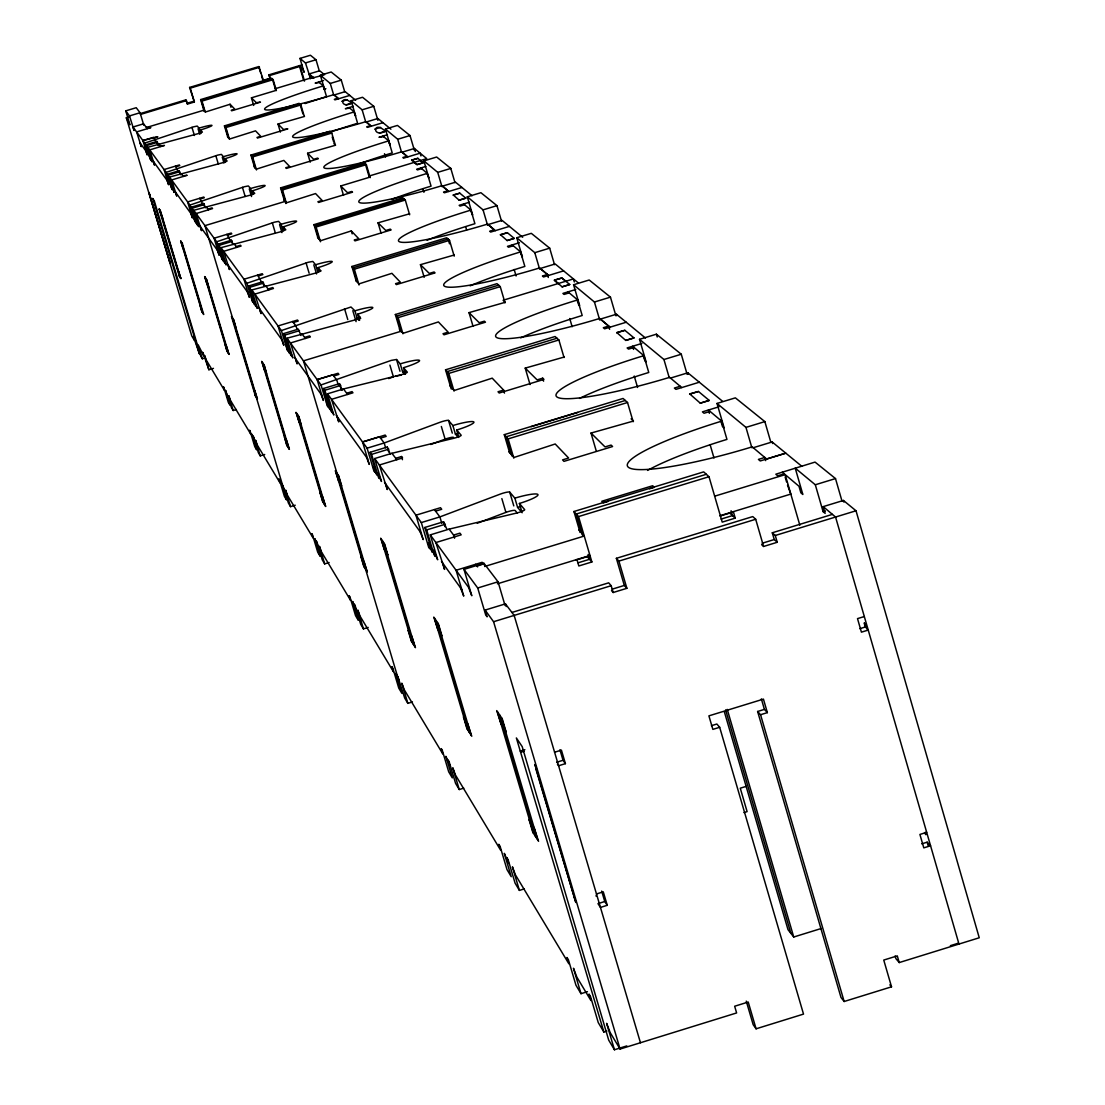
<?xml version="1.0" encoding="UTF-8"?>
<svg xmlns="http://www.w3.org/2000/svg" width="1105" height="1105" viewBox="0 0 1105 1105"><rect width="100%" height="100%" fill="white"/><g stroke="black" fill="none" stroke-linecap="round" stroke-linejoin="round"><path stroke-width="1.5" d="M709.23 400.424L700.266 403.159L689.7 393.905L698.457 391.474L709.23 400.424L700.266 403.159M633.994 337.909L625.734 340.423L616.783 332.55L624.85 330.312L633.994 337.909L625.734 340.423M569.752 284.524L562.086 286.844L554.406 280.076L561.893 277.99L569.752 284.524L562.086 286.844M514.239 238.39L507.098 240.559L500.441 234.661L507.402 232.713L514.239 238.39L507.098 240.559M465.799 198.14L459.114 200.171L453.285 194.991L459.804 193.154L465.799 198.14L459.114 200.171M420.494 160.501L423.16 162.711L416.861 164.617L411.613 160.184L417.856 158.305L423.049 162.863L417.207 164.631L414.223 162.394M385.341 131.274C371.708 138.346 372.965 119.437 385.341 131.274L379.402 133.07M351.556 103.207C339.263 109.782 340.326 92.447 351.556 103.207L345.934 104.906M477.222 523.259L505.91 512.389A6.45 0.953 -16.4 0 1 515.137 510.482L517.292 513.038M430.729 444.5L445.108 439.155A5.939 0.801 -16.5 0 1 453.533 437.359M388.67 378.587L393.394 376.86L389.913 365.12M359.028 320.381L357.136 318.157L354.967 310.823L350.962 306.997L281.388 330.561L251.802 289.966L317.08 272.7L320.947 270.974L318.074 267.603A16.036 1.74 -16.5 0 0 332.177 261.526A16.036 1.74 -16.5 0 0 315.616 264.73L312.798 261.429L308.267 262.258L246.926 283.267L220.986 247.672L282.148 231.373L285.794 229.785L283.267 226.829A15.056 1.533 -16.6 0 0 296.568 221.207A15.056 1.533 -16.6 0 0 281.098 224.287L278.612 221.373L274.372 222.188L216.691 241.774L193.748 210.309L251.277 194.881L254.73 193.416L252.493 190.778A14.172 1.354 -16.6 0 0 265.089 185.557A14.172 1.354 -16.6 0 0 250.573 188.527L248.363 185.944L244.385 186.731L189.936 205.074L169.521 177.062L223.832 162.421L227.105 161.04L225.102 158.692A13.398 1.216 -16.6 0 0 237.064 153.83A13.398 1.216 -16.6 0 0 223.39 156.689L221.414 154.369L217.671 155.128L166.109 172.394L147.821 147.283L199.245 133.346L202.367 132.061L200.558 129.948A12.707 1.091 -16.6 0 0 211.953 125.376A12.707 1.091 -16.6 0 0 199.024 128.139L197.243 126.067L193.707 126.799L144.755 143.084L133.028 126.992L143.609 123.801L147.31 128.705M926.681 832.341L919.913 834.441L923.794 847.867L930.562 845.781L927.15 842.176L921.75 843.847M524.295 888.89L519.405 890.395L512.416 866.845L515.455 874.898L568.854 963.795L566.976 957.483L568.467 959.969L575.954 985.218L581.009 993.685L587.459 991.682M724.355 711.813L788.003 929.664L793.735 937.012L821.181 928.518M581.009 993.685L573.467 968.242L576.879 977.165L590.926 1000.536L589.006 994.058L590.567 996.669L598.261 1022.608L603.855 1031.987L606.907 1031.048M603.855 1031.987L516.353 737.933L522.195 746.607L608.703 1040.137L614.449 1049.75L626.825 1045.91M950.355 945.673L958.367 943.187M614.449 1049.75L606.617 1023.327L610.222 1032.664L620.071 1049.059L736.621 1012.94L734.659 1006.241L748.223 1002.042L756.082 1028.81L803.515 1014.1L719.673 727.283L716.855 724.024L711.413 725.695M895.133 955.963L895.906 958.629L899.235 962.566L979.251 937.772L856.016 510.772L843.419 500.441L823.197 506.629L825.145 513.355L823.073 511.601L815.31 484.764L795.227 468.147L802.852 494.488L800.876 492.816L798.97 486.241L782.312 472.208M757.616 711.482L760.558 714.714L767.367 712.628L764.411 709.396L757.616 711.482L840.988 997.456L844.151 1001.503L891.528 986.82L883.751 960.065L897.288 955.88L899.235 962.566M864.317 616.535L857.508 618.62L861.417 632.157L868.226 630.071L866.596 628.579L864.317 622.764L864.98 627.088M859.787 628.676L866.168 626.728M520.248 751.11L524.861 749.687M520.98 752.187L524.046 751.248M554.572 752.229L561.409 750.129L565.415 763.652L558.577 765.751L557.403 764.066M412.455 701.951L407.856 703.36L401.833 683.166L404.292 689.796L442.843 753.983L441.254 748.638L442.318 750.405L448.699 771.829L452.304 777.879L445.881 756.317L449.666 765.337L448.036 759.895L449.127 761.704L455.578 783.376L459.252 789.536L463.755 788.155M556.63 762.243L563.039 760.281L565.415 763.652M719.673 727.283L712.863 729.383L708.899 715.86L763.431 699.106L767.367 712.628M746.179 786.373L740.267 788.197L747.104 811.623L743.927 812.603M596.465 893.959L603.275 891.846L607.253 905.313L600.443 907.412L597.971 903.628L604.766 901.528L607.253 905.313M435.563 511.159L441.724 509.281L440.508 507.706L415.95 515.192L423.187 539.599L420.218 531.878M354.967 310.823A17.155 1.989 -16.5 0 1 372.772 307.508A17.155 1.989 -16.5 0 1 357.785 314.124L360.686 318.406L286.969 338.227L321.03 384.954L391.239 360.396L396.515 359.498L400.245 363.863A18.454 2.293 -16.5 0 1 419.499 360.423A18.454 2.293 -16.5 0 1 403.505 367.689L407.317 372.15A5.58 0.704 -16.5 0 1 400.314 374.954L343.462 388.96L327.494 393.822L367.095 448.174L384.181 442.981L440.108 422.248A5.939 0.787 -16.5 0 1 448.533 420.439L452.884 425.536A19.959 2.693 -16.5 0 1 473.852 421.972A19.959 2.693 -16.5 0 1 456.71 430.011L461.172 435.232A6.05 0.815 -16.5 0 1 453.63 438.326L391.944 453.285L374.664 458.547L421.323 522.568L439.901 516.905L500.496 494.018A6.464 0.939 -16.4 0 1 509.709 492.098L514.875 498.148L517.596 507.402L521.229 511.684M764.853 421.613L735.364 397.855L717.021 403.435L745.958 427.386L764.853 421.613L770.765 442.014M421.323 522.568L428.616 547.155L429.817 548.812L427.98 542.666L432.207 552.168L424.873 527.444L443.547 521.753L446.862 529.157M424.873 527.444L426.668 529.917L445.398 524.198M295.242 505.206L290.532 506.643L285.56 490.012L287.438 495.233L313.116 537.983L311.817 533.618L312.508 534.792L317.729 552.251L320.105 556.229L314.856 538.674L317.605 545.456L316.279 541.022L316.983 542.21L322.259 559.834L324.663 563.882L329.124 562.514M426.668 529.917L434.03 554.696L435.246 556.381L433.395 550.18L437.677 559.779L430.287 534.875L449.113 529.129L516.532 513.079A6.589 0.981 -16.4 0 0 524.695 509.654L519.391 503.452A21.741 3.191 -16.4 0 0 537.873 494.474A21.741 3.191 -16.4 0 0 514.875 498.148M753.223 447.732L772.146 441.959L801.774 466.269M580.097 532.472L573.937 511.505L703.678 471.876L708.996 476.725L722.214 522.113L735.226 518.135L733.347 511.656M608.109 501.435L603.33 502.899L601.783 501.269L652.668 485.73L654.298 487.333L649.519 488.797M706.33 474.294L576.23 514.032L582.404 535.055M573.937 511.505L578.537 516.574L708.996 476.725M430.287 534.875L468.492 587.294L471.794 595.733L463.99 569.379L483.921 563.288L498.037 581.783L505.04 605.485M476.959 566.078L481.849 564.586M784.219 473.824L777.727 475.813L775.82 474.197L815.048 462.097L835.504 478.589L842.093 501.394M485.247 566.299L584.255 536.035L578.868 530.013M714.659 496.186L785.185 474.639L799.854 525.262M463.99 569.379L477.719 587.998L498.037 581.783M815.31 484.764L835.504 478.589M497.388 583.813L589.973 555.497M720.322 515.634L790.821 494.087L787.506 485.164M575.857 560.138L587.211 556.671L591.879 561.975L578.827 565.967L576.921 559.489M720.059 516.035L729.77 513.065L735.226 518.135M578.15 562.79L589.531 559.31L588.109 554.461M721.137 519.074L732.491 515.593L731.082 510.745M324.663 563.882L319.386 546.202L321.431 551.823L350.561 600.346L349.18 595.692L349.981 597.032L355.534 615.637L358.241 620.167L352.647 601.452L355.672 608.841L354.263 604.131L355.078 605.485L360.686 624.27L363.435 628.883L368.2 627.433M611.507 590.581L613.192 592.501L626.88 588.316L624.325 585.443L616.369 558.315L752.754 516.587L755.696 519.267L763.596 546.464L777.243 542.279L775.268 535.483L772.285 532.776L832.397 514.378M616.369 558.315L618.897 561.105L755.696 519.267M477.719 587.998L485.675 614.863L487.098 616.811L485.095 610.084L505.441 603.869L514.157 615.416L640.458 1042.747M823.073 511.601L825.325 510.911M511.905 612.46L608.689 582.832L611.189 585.705L613.192 592.501M485.095 610.084L493.576 621.714L611.189 585.705M775.268 535.483L856.016 510.772M612.184 589.158L624.325 585.443M762.146 543.246L774.26 539.544L777.243 542.279M549.682 248.155L531.298 233.335L516.753 237.741L534.792 252.672L549.682 248.155L554.53 264.675M281.388 330.561L287.203 350.064L287.949 351.1L286.499 346.224L289.455 353.186L283.612 333.6L298.364 329.124L300.974 335.561M129.299 116.895L126.329 117.793L191.787 335.961L194.342 340.23L193.306 336.776L193.748 337.508L199.439 353.904L152.683 198.417L154.272 200.779L200.765 356.142L202.326 358.766L205.337 357.854M283.612 333.6L284.717 335.133L299.51 330.657M304.621 337.412L309.593 335.906L310.381 336.942L290.449 342.992L297.135 363.904L295.657 358.945M202.326 358.766L198.14 344.815L203.721 355.851L202.671 352.315L203.113 353.061L208.886 369.747L213.458 368.366M400.121 330.63L395.341 314.511L497.001 283.667L500.247 286.623L505.013 302.811M498.631 285.145L396.75 316.058L401.529 332.204M395.341 314.511L398.145 317.605L500.247 286.623M548.301 277.493L547.417 274.496L542.403 276.015L543.536 276.982L563.619 270.877M401.239 331.196L303.461 360.852L398.795 680.652L399.264 681.426L397.759 676.384L404.692 698.056L407.856 703.36M473.064 326.362L469.017 312.632L505.261 302.3L503.079 300.27L573.426 278.93L578.44 283.046M578.426 304.51L579.655 305.56L573.564 284.745L589.2 280.007L610.457 297.148L615.913 315.809M575.746 289.51L562.887 293.419L564.075 294.427L569.241 292.866M320.947 394.057L323.351 400.438L317.149 379.623L338.061 373.269L338.931 374.415L333.696 376.004M317.149 379.623L332.84 374.857L336.832 380.148L338.268 384.982M208.886 369.747L204.646 355.603L206.165 359.912L224.481 390.41L223.376 386.722L223.873 387.565L228.293 402.289L229.978 405.107L225.531 390.3L231.498 407.662L233.196 410.507L236.401 409.527M573.564 284.745L594.435 302.01L610.457 297.148M321.03 384.954L327.273 405.894L328.13 407.096L326.569 401.861L329.856 409.513L323.599 388.477L339.47 383.656L342.246 390.286M323.599 388.477L324.884 390.245L340.796 385.424M346.694 393.242L352.053 391.612L352.965 392.814L331.514 399.333L338.765 421.917L337.177 416.585M645.472 338.033L616.452 314.221L600.402 319.096L610.001 327.177M451.185 388.919L445.536 369.816L555.097 336.514L558.881 339.967L564.033 357.55M556.989 338.24L447.166 371.625L452.346 389.167M445.536 369.816L448.796 373.421L558.881 339.967M609.629 329.304L608.689 326.072L603.289 327.715L604.601 328.82L626.231 322.246M616.673 332.798L624.85 330.312M530.055 384.568L525.22 368.117L564.337 356.998M644.643 360.562L646.08 361.777L639.519 339.318L656.398 334.193L681.274 354.235L687.144 374.415M233.196 410.507L228.735 395.618L230.365 400.19L250.738 434.113L249.564 430.232L250.131 431.157L254.785 446.696L256.65 449.832L251.968 434.224L254.274 440.011L253.086 436.074L253.653 437.014L258.349 452.677L260.241 455.868L264.703 454.514M641.908 343.434L627.115 347.937L628.496 349.111L634.063 347.426M504.488 393.104L503.604 390.065L498.01 391.764L499.198 393.021L543.964 379.402L542.707 378.172L537.113 379.871L525.22 368.117M366.598 457.429L369.25 464.404L362.564 441.945L385.162 435.066L386.184 436.406L380.521 438.132M362.564 441.959L379.512 436.793L384.181 442.981L385.617 447.829M639.519 339.318L663.939 359.512L681.274 354.235M367.095 448.174L373.835 470.799L374.844 472.194L373.159 466.531L376.86 475.026L370.106 452.29L387.261 447.069L390.272 454.017M370.106 452.29L371.612 454.376L388.822 449.127M395.728 458.299L401.516 456.531L402.593 457.94L379.374 465.012L387.289 489.556L385.576 483.783M670.486 378.09L687.849 372.813L722.615 401.322M509.654 452.857L504.281 434.652L623.082 398.463L627.529 402.51L633.151 421.709M531.104 426.682L577.763 412.469M625.306 400.48L506.201 436.765L511.85 455.909M680.21 386.267L674.354 388.048L675.901 389.361L699.327 382.22M504.281 434.652L508.134 438.892L627.529 402.51M689.603 394.181L698.457 391.474M596.23 450.895L591.009 433.063L633.496 421.033L631.121 418.823M718.968 406.806L702.407 411.861L704.037 413.256L710.073 411.405M145.75 150.819L147.241 154.99L142.904 140.542L157.794 136.73L154.175 137.821M322.992 85.596L324.069 89.201L325.865 88.662M144.755 143.084L150.335 159.3L145.971 144.755L156.91 141.454L158.512 145.529M145.971 144.755L146.592 145.598L157.545 142.296M227.837 137.282L224.439 125.86L299.137 103.331L300.892 104.934L304.289 116.384M160.335 145.984L164.438 145.446L149.714 149.879L154.534 165.156L153.429 161.482M224.439 125.86L225.945 127.517L300.892 104.934M349.746 95.417L334.939 99.878L334.318 99.353L338.019 98.235L333.793 94.671A66.632 5.705 -16.5 0 1 297.798 104.533M341.735 101.37L347.329 99.699M354.222 112.834L355.63 115.928L351.128 100.707L362.537 97.268L373.752 106.301L377.896 120.348M280.394 132.089L278.004 124.064L304.524 116.426M353.351 106.301L345.354 108.718L349.76 108.124M351.128 100.707L362.136 109.809L373.752 106.301M175.957 166.731L179.784 165.57L179.314 164.963L164.065 169.562L168.623 184.784L167.035 180.364M166.109 172.394L172.062 189.59L167.463 174.245L179.01 170.764L180.626 174.77M167.463 174.245L168.153 175.184L179.701 171.689M254.785 168.057L250.918 155.087L329.815 131.274L331.762 133.056L335.133 144.437M182.808 175.806L187.173 175.267L171.634 179.963L176.745 196.11L175.571 192.229M330.782 132.158L251.76 156.012L255.145 167.38M250.918 155.087L252.603 156.938L331.762 133.056M382.979 122.683L367.343 127.393L366.667 126.813L370.576 125.638L365.852 121.674A70.278 6.354 -16.5 0 1 292.853 137.048A70.278 6.354 -16.5 0 1 354.235 111.881L357.606 123.29A70.264 6.464 -16.5 0 0 330.533 132.061M374.719 129.133L380.617 127.351M388.242 140.515L390.148 145.142L385.41 129.064L397.469 125.431L410.024 135.542L414.403 150.404M310.229 162.159L307.591 153.263L335.602 145.211L333.862 143.595M387.427 134.713L378.974 137.269L383.67 136.661M385.41 129.064L397.717 139.258L410.024 135.542M200.254 198.955L204.287 197.74L203.776 197.049L187.643 201.925L192.45 218.003L190.751 213.293M189.936 205.074L194.784 221.249L195.281 221.953L194.079 217.906L196.317 223.376L191.455 207.16L203.665 203.472L205.419 207.768M191.455 207.16L192.215 208.21L204.439 204.522M207.92 209.121L212.022 207.878L212.561 208.583L196.11 213.555L201.538 230.683L200.323 226.58M284.455 200.861L280.587 187.878L364.167 162.628L366.349 164.631L370.203 177.643M368.946 176.082L426.765 158.609L414.416 148.471L402.11 152.186L407.731 156.924M280.587 187.878L282.479 189.963L366.349 164.631M411.613 160.184L417.856 158.305M285.242 201.372L204.936 225.655L283.736 489.059L282.811 485.427L288.405 503.065L290.532 506.643M343.503 195.378L340.713 185.971L370.051 177.104M426.806 172.974L428.878 177.933L423.864 160.888L436.655 157.021L450.799 168.416L454.984 182.657M425.853 166.468L416.64 169.245L417.441 169.935L421.668 168.651M227.506 235.116L231.788 233.818L231.207 233.058L214.094 238.224L219.191 255.283L217.354 250.227M423.864 160.888L437.732 172.366L450.799 168.416M216.691 241.774L221.815 258.915L222.381 259.716L221.097 255.435L223.542 261.332L218.389 244.122L231.346 240.213L233.169 244.509M218.389 244.122L219.26 245.296L232.23 241.373M236.139 246.581L240.503 245.255L241.111 246.056L223.652 251.332L229.439 269.551L228.141 265.2M317.853 237.713L313.972 224.647L402.8 197.781L405.286 200.033L409.637 214.784M404.043 198.9L315.036 225.821L318.917 238.915M313.972 224.647L316.099 227.008L405.286 200.033M461.959 187.477L444.39 192.795L443.519 192.063L447.912 190.737L441.945 185.709A78.925 8.011 -16.4 0 1 359.194 202.353A78.925 8.011 -16.4 0 1 427.29 173.375L431.06 186.151A78.897 8.149 -16.4 0 0 392.206 199.204M453.161 195.171L459.804 193.154M409.651 213.762L378.034 222.823L385.811 230.489L390.327 229.122L391.142 229.923L354.995 240.876L354.222 240.047L358.738 238.68L351.293 230.917L320.436 240.766L317.563 237.547M470.371 209.646L472.636 214.964L467.291 196.814L480.91 192.698L496.96 205.641L501.504 221.097M469.404 202.229L459.141 205.337L460.053 206.096L464.542 204.743M258.308 275.974L262.866 274.593L262.203 273.722L243.984 279.247L249.412 297.383L247.41 291.955M467.291 196.814L483.051 209.853L496.96 205.641M246.926 283.267L252.368 301.513L253.031 302.425L251.664 297.867L254.33 304.248L248.86 285.933L262.659 281.747L264.578 286.14M248.86 285.933L249.841 287.272L263.667 283.087M268.114 288.985L272.755 287.576L273.446 288.488L254.827 294.123L261.042 313.599L259.661 308.958M356.307 281.388L351.887 266.485L446.71 237.768L449.528 240.338L454.196 256.167M351.887 266.485L354.332 269.178L449.528 240.338M509.391 226.387L490.634 232.078L489.653 231.235L494.336 229.812L487.554 224.094A84.091 9.089 -16.4 0 1 398.905 241.429A84.091 9.089 -16.4 0 1 470.91 210.102L474.915 223.693A84.077 9.254 -16.4 0 0 427.083 240.255M500.33 234.854L507.402 232.713M424.182 277.327L420.439 264.675L454.21 255.02M519.447 242.727L507.457 246.36L508.493 247.23L513.3 245.78M293.378 322.508L298.253 321.03L297.494 320.049L278.032 325.947L283.805 345.326L281.637 339.47M139.99 113.677L185.778 99.892L187.449 104.077L194.383 101.992L189.604 87.419L258.805 66.59L263.667 81.121L269.219 79.45M189.604 87.419L190.253 88.138L259.551 67.267M126.329 117.793L129.934 124.782L125.749 110.859L136.219 107.71L140.059 112.738L143.802 125.238M303.751 80.555L299.345 65.692L302.535 68.386L304.11 72.322L299.98 58.399L310.422 55.25L316.002 59.753L319.276 70.803M125.749 110.859L129.492 115.915L140.059 112.738M299.98 58.399L305.463 62.93L316.002 59.753M268.805 74.878L270.601 79.035L268.805 74.878L301.927 64.905M140.556 114.423L186.414 100.624L187.449 104.077M269.565 75.568L300.146 66.369L304.51 81.093M186.814 103.345L193.734 101.259M261.554 75.817L262.921 80.416L269.827 78.344M204.08 111.163L200.627 99.588L271.568 78.22L273.142 79.657L276.388 90.541M200.627 99.588L201.98 101.094L273.142 79.657M305.463 62.93L310.187 77.46L309.151 73.938L319.69 70.761L324.608 74.795M309.635 76.991L311.389 76.452M274.731 88.856L313.116 77.281M324.069 89.201L324.649 89.698L320.367 75.264L331.196 72.005L341.279 80.126L344.691 91.674M313.406 77.53L309.856 78.593L323.199 75.223M276.319 90.32L251.429 97.82L256.346 102.682L260.462 102.116L231.691 110.776L231.207 110.265L234.799 109.174L230.075 104.257L205.406 112.019L203.803 110.224L146.399 127.517L150.86 127.628L136.619 131.923L141.274 146.675L140.211 143.125M323.572 80.555L315.16 83.096L319.317 82.502M320.367 75.264L330.271 83.441L341.279 80.126M142.904 140.542L153.761 137.269L156.634 143.015M395.88 376.045L401.156 375.161M596.12 896.183L596.12 895.382M355.672 100.279L345.161 91.66L334.138 94.975L338.627 98.759M390.921 129.202L377.869 118.497L366.238 122.006L371.252 126.219M472.056 195.765L455.509 182.187L442.442 186.137L448.782 191.469M522.665 237.271L502.043 220.365L488.106 224.577L495.33 230.655M565.801 281.236L561.893 277.99L554.296 280.283L558.177 283.557M309.151 73.938L313.972 77.999M318.737 82.019L323.337 85.886L326.541 96.701A66.618 5.815 -16.5 0 0 305.049 103.552M349.111 107.586L354.235 111.881M382.952 136.067L388.67 140.874L392.234 152.918A74.325 7.238 -16.5 0 0 359.056 163.858M420.867 167.974L427.29 173.375M463.63 203.969L470.91 210.102M512.25 244.909L520.579 251.899L524.847 266.429A89.975 10.594 -16.4 0 0 470.108 285.85M548.55 275.449L540.276 268.487L555.18 263.957L573.426 278.93L574.31 281.968M568.025 291.858L577.625 299.925L582.197 315.505A96.77 12.238 -16.3 0 0 520.69 337.881M579.531 398.408A104.671 14.324 -16.2 0 1 648.759 372.482L643.856 355.658L632.654 346.252L633.579 349.415M681.757 387.579L669.616 377.344A104.699 14.075 -16.2 0 1 556.879 396.902A104.699 14.075 -16.2 0 1 643.856 355.658M647.571 470.412A113.995 16.962 -16.1 0 1 726.952 439.403L721.648 421.143L708.429 410.024L709.382 413.298M823.197 506.629L835.56 517.029L958.974 944.057M547.417 274.496L539.627 267.935A90.002 10.401 -16.4 0 1 444.169 285.974A90.002 10.401 -16.4 0 1 520.579 251.899M608.689 326.072L599.656 318.461A96.798 12.031 -16.3 0 1 496.269 337.26A96.798 12.031 -16.3 0 1 577.625 299.925M262.921 80.416L263.667 81.121M761.621 544.627L763.596 546.464M278.004 124.064L283.488 129.465L287.839 128.884L257.52 138.028L256.982 137.462L260.766 136.316L255.531 130.846L229.55 139.037L227.52 136.771M307.591 153.263L313.696 159.3L317.701 158.098L318.351 158.719L286.305 168.402L285.698 167.753L289.703 166.551L283.847 160.432L256.429 169.12L254.164 166.593M340.713 185.971L347.578 192.74L351.818 191.455L352.536 192.173L318.572 202.436L317.881 201.718L322.135 200.433L315.56 193.568L286.513 202.795L283.971 199.95M420.439 264.675L429.306 273.432L434.127 271.968L435.066 272.894L396.433 284.593L395.549 283.667L400.383 282.203L391.888 273.322L358.973 283.888L355.7 280.228M469.017 312.632L479.225 322.715L484.404 321.154L485.482 322.204L444.017 334.801L442.995 333.724L448.174 332.149L438.395 321.928L403.118 333.309L399.347 329.083M591.009 433.063L605.043 446.917L611.106 445.08L612.598 446.531L563.964 461.365L562.569 459.873L568.633 458.023L555.193 443.989L514.046 457.456L508.88 451.683M503.604 390.065L492.208 378.159L454.224 390.493L449.832 385.59M185.778 99.892L186.414 100.624M400.245 363.863L402.579 371.75L404.762 374.319M452.884 425.536L455.412 434.058L458.271 437.442M889.87 984.817L891.528 986.82M483.479 564.075L482.125 562.307L456.089 570.263L463.741 596.106L460.509 587.832M158.802 143.968L160.75 146.551M175.502 166.123L178.596 172.2M181.11 173.568L183.278 176.441M199.743 198.278L203.071 204.632M206.013 206.607L208.444 209.826M226.926 234.343L230.544 241.097M234.011 243.735L236.746 247.368M257.645 275.104L261.567 282.148M265.683 285.767L268.791 289.897M292.632 321.514L296.085 326.099L297.052 329.345M301.831 333.724L305.394 338.462M343.462 388.96L347.605 394.457M391.944 453.285L396.792 459.721M434.376 509.585L439.901 516.905L441.834 523.452M449.1 529.115L454.873 536.768M475.62 564.296L477.581 566.906M139.824 142.586L146.15 151.371M150.28 157.103L152.2 161.896L147.821 147.283M153.015 160.902L167.477 180.985M175.115 191.579L191.248 213.983M199.798 225.848L217.92 251.015M227.547 264.385L248.059 292.853M258.984 308.033L282.369 340.492M294.883 357.868L321.79 395.231M336.279 415.342L367.578 458.796M384.512 482.319L421.378 533.494M441.475 561.381L461.821 589.642M150.957 160.17L151.371 160.75L146.592 145.598M756.082 1028.81L753.168 1024.68L746.262 1001.13M149.589 194.784L170.17 263.114L148.954 192.422L149.879 195.226M159.286 209.204L162.642 218.127M182.463 243.653L180.64 240.931L183.099 248.708M535.773 768.652L575.829 902.481L534.861 764.453L536.933 770.365M207.229 284.8L204.618 276.568L206.663 279.593L208.762 287.093M235.959 327.757L233.749 319.842L231.456 316.444L255.365 395.839M264.648 370.672L261.692 361.363L264.275 365.202L266.595 373.587M299.179 422.303L296.002 412.345L298.944 416.723L301.389 425.632M338.71 481.435L335.271 470.716L338.669 475.758L341.694 485.896L341.265 485.261M384.416 549.793L380.686 538.19L384.637 544.047L387.883 554.972L387.385 554.227M437.87 629.726L433.795 617.101L438.436 623.994L441.945 635.831L441.365 634.961M501.214 724.466L496.711 710.598L502.25 718.83L506.09 731.759L505.386 730.709M178.582 271.25L180.916 278.667L179.411 276.291L159.079 208.9L160.515 211.041L180.695 278.322L179.19 275.946M199.812 304.455L201.787 311.5L203.707 314.511L182.242 243.307M224.84 343.627L226.926 351.045L229.053 354.401L226.442 346.114M254.647 390.258L257.437 399.057L255.048 395.286M284.427 436.834L286.72 445.108L289.427 449.362L286.444 439.997M320.243 492.858L319.856 492.264L322.66 501.656L325.74 506.504L322.536 496.463M361.238 557.003L360.796 556.312L363.794 566.368L367.343 571.962L363.89 561.16M408.629 631.148L408.118 630.361L411.336 641.176L415.466 647.668L411.709 635.969M464.045 717.836L463.437 716.896L466.918 728.623L471.78 736.261L467.664 723.513M529.696 820.545L528.977 819.427L532.762 832.203L538.563 841.319L534.019 827.314M573.619 896.486L574.807 898.379M282.176 484.377L281.554 483.341L286.499 499.874L284.399 496.352L279.482 479.915L278.847 478.879L280.09 482.982L257.285 445.025L255.545 440.149L260.241 455.868M398.795 680.639L395.894 673.29L401.875 693.332L398.767 688.125L392.827 668.207L391.916 666.674L393.394 671.647L360.037 616.12L357.813 610.029L363.435 628.883M519.405 890.395L515.082 883.144L508.107 859.69L506.836 857.563L508.576 863.447L504.294 853.336L511.228 876.679L506.988 869.58L500.109 846.389L498.852 844.317L500.565 850.104L455.495 775.061L452.774 767.782L459.252 789.536M924.554 832.604L925.797 834.676L925.451 832.355M251.802 289.966L257.299 308.392L254.606 301.955L255.987 306.541L255.324 305.629L249.841 287.272M190.253 88.138L194.383 101.992M200.558 129.948L201.386 132.683M199.024 128.139L200.654 133.595M198.057 128.774L199.687 134.216M231.346 240.213L232.285 243.335M263.943 364.719L289.082 448.837L287.051 445.647L262.009 361.846M262.976 363.283L288.06 447.235M191.966 127.351L194.411 135.487M220.986 247.672L226.152 264.979L223.693 259.04L224.992 263.349L224.412 262.534L219.26 245.296M203.665 203.472L204.632 206.718M233.473 319.497L257.161 398.656M193.748 210.309L198.638 226.622L196.386 221.111L197.602 225.171L197.077 224.453L192.215 208.21M179.01 170.764L179.922 173.83M206.4 279.22L228.79 353.987M205.641 278.073L227.989 352.716M204.881 276.941L227.188 351.459M169.521 177.062L174.134 192.477L168.153 175.184M156.91 141.454L157.877 144.686M181.552 242.285L202.74 313.005M180.861 241.277L202.035 311.872M159.907 210.116L180.046 277.3M133.028 126.992L134.092 130.514L129.492 115.915M357.785 314.124L359.608 320.27M352.827 310.698L356.072 321.638M387.261 447.069L388.711 451.945M344.539 308.668L347.785 319.607M437.842 623.123L471.158 735.295M436.088 620.527L469.335 732.422M434.362 617.944L467.512 729.562M275.131 88.248L272.355 78.938L201.303 100.334L204.549 111.204M316.099 227.008L320.491 241.76M258.805 66.59L260.628 72.737M318.074 267.603L319.096 271.057M374.664 458.547L381.474 481.449L377.717 472.871L379.416 478.576L378.393 477.153L371.612 454.376M315.616 264.73L317.646 271.581A16.036 1.754 -16.5 0 1 320.574 270.739M313.806 264.841L316.513 273.943M306.085 262.962L309.124 273.197M282.479 189.963L286.361 202.989M285.891 203.541L281.54 188.914L365.258 163.623L369.098 176.62M339.47 383.656L341.39 390.134M251.429 97.82L253.694 105.431M384.126 543.315L414.941 646.839M382.648 541.105L413.394 644.408M381.17 538.922L411.847 641.977M283.267 226.829L284.22 230.061M281.098 224.287L283.018 230.738M279.565 224.591L281.955 232.603M327.494 393.822L333.807 415.01L330.478 407.275L332.039 412.552L331.168 411.336L324.884 390.245M252.603 156.938L256.484 169.963M272.327 222.851L275.186 232.464M230.075 104.257L230.986 107.296M338.268 475.219L366.915 571.354M252.493 190.778L253.404 193.831M335.727 471.434L364.263 567.169M250.573 188.527L252.382 194.604M249.26 188.969L251.526 196.538M225.945 127.517L229.357 138.981M228.597 138.139L225.185 126.688L300.021 104.132L302.922 113.939M242.451 187.353L245.158 196.414M286.969 338.227L292.853 357.937L289.869 350.907L291.333 355.824L290.574 354.76L284.717 335.133M262.659 281.747L264.026 286.333M225.102 158.692L225.959 161.579M223.39 156.689L225.102 162.435M222.271 157.242L223.97 162.96M298.571 416.171L325.353 505.897M297.466 414.527L324.193 504.073M296.361 412.883L323.033 502.264M201.98 101.094L205.24 111.978M215.834 155.708L218.403 164.3M397.717 139.258L401.598 152.366M501.85 498.604L505.91 512.389M384.512 153.706L385.493 156.993M448.796 373.421L454.003 391.018M559.931 749.784L563.039 760.281M601.686 891.086L604.766 901.528M362.136 109.809L365.796 122.213M456.71 430.011L458.81 437.138M505.441 603.869L506.242 606.548M448.533 420.439L452.29 433.132M483.921 563.288L484.888 566.589M441.351 426.475L445.108 439.155M378.034 222.823L381.115 233.196M493.576 621.714L620.071 1049.059M330.271 83.441L333.655 94.878M398.145 317.605L402.952 333.793M454.528 538.218L453.603 535.082L459.915 533.149L461.186 534.834L435.881 542.555L444.583 569.407L442.718 563.122M403.505 367.689L405.452 374.291M332.232 137.034L333.669 141.91M396.515 359.498L399.996 371.252M443.547 521.753L445.011 526.698M501.546 717.794L537.817 840.159M499.46 714.7L535.635 836.734M497.388 711.62L533.466 833.322M351.293 230.917L352.177 233.873M354.332 269.178L359.015 285.007M357.316 282.051L353.103 267.838L448.119 239.053L449.514 243.791M401.516 456.531L402.455 459.68M534.792 252.672L539.641 269.192M618.897 561.105L626.88 588.316M516.753 237.741L522.43 257.12L519.958 251.388M514.17 269.482L516.09 275.988M542.707 378.172L543.591 381.197M578.537 516.574L591.879 561.975M483.051 209.853L487.595 225.31M465.675 226.705L466.628 229.937M437.732 172.366L441.931 186.607M508.134 438.892L513.784 458.092M420.95 155.929L420.135 153.167L403.587 158.167L402.828 157.518L406.958 156.275L401.668 151.813A74.353 7.1 -16.5 0 1 324.096 167.808A74.353 7.1 -16.5 0 1 388.67 140.874M519.391 503.452L522.14 512.761M414.416 148.471L415.328 151.551M422.98 189.024L423.933 192.284M509.709 492.098L513.784 505.897M761.359 698.913L764.411 709.396M760.558 714.714L844.151 1001.503M643.013 354.967L644.229 359.166M616.452 314.221L616.839 315.56M634.242 376.032L637.585 387.482M727.256 709.396L793.735 937.012M725.598 709.921L790.862 933.324M594.435 302.01L599.711 320.063M576.907 299.331L578.053 303.212M569.738 318.502L572.141 326.735M785.158 477.07L786.567 481.918M772.146 441.959L772.602 443.533M765.71 460.633L764.784 457.456L758.403 459.404L760.24 460.965L785.793 453.161L766.635 459.017L752.187 446.848A114.036 16.672 -16.2 0 1 628.262 467.153A114.036 16.672 -16.2 0 1 721.648 421.143M745.958 427.386L751.883 447.787M772.285 532.776L774.26 539.544M717.021 403.435L724.107 427.828L722.421 426.392L720.653 420.314M710.156 444.832L713.996 458.009M687.849 372.813L688.277 374.25M663.939 359.512L669.216 377.648M656.398 334.193L657.226 336.997M843.419 500.441L843.916 502.126M927.15 842.176L928.09 845.449M296.154 104.934A66.632 5.705 -16.5 0 1 266.236 107.268A66.632 5.705 -16.5 0 1 323.337 85.886M402.579 371.75A18.454 2.321 -16.5 0 1 405.093 371.004M455.412 434.058A19.959 2.707 -16.5 0 1 458.133 433.257M517.596 507.402A21.741 3.218 -16.4 0 1 520.566 506.532M357.136 318.157A17.155 2.003 -16.5 0 1 360.271 317.246"/></g></svg>
